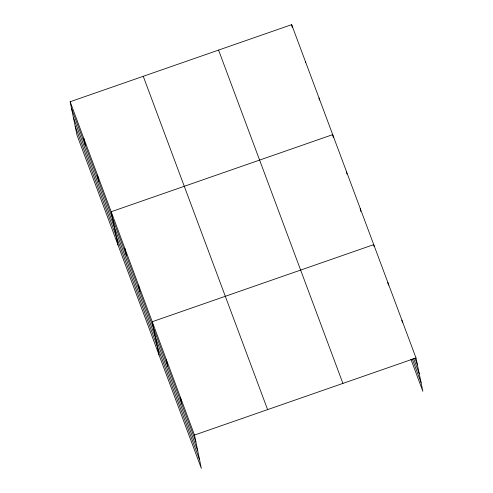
<?xml version="1.0" encoding="UTF-8"?>
<svg xmlns="http://www.w3.org/2000/svg" width="493" height="493" viewBox="0 0 493 493"><rect width="100%" height="100%" fill="white"/><g stroke="black" fill="none" stroke-linecap="round" stroke-linejoin="round"><path stroke-width="0.74" d="M70.148 101.743L194.501 435.054L201.335 468.35L76.982 135.033L70.148 101.743L291.665 24.65L416.018 357.967L422.852 391.257L410.885 359.187M194.501 435.054L416.018 357.967M415.032 358.429L417.429 364.845M413.633 358.59L419.216 373.558M412.284 359.021L421.059 382.543M218.565 50.089L342.912 383.406M143.253 76.304L267.6 409.615M71.559 108.62L195.912 441.931M73.352 117.334L197.699 450.651M75.195 126.319L199.542 459.63M401.924 320.191L402.343 322.249M387.831 282.415L388.392 285.164M374.162 246.703L373.737 244.639L152.22 321.732L159.054 355.022M360.198 208.662L360.765 211.411M346.382 171.311L346.943 174.06M333.268 137.393L332.701 134.644L111.184 211.737L118.018 245.027M319.02 97.978L319.446 100.042M305.346 61.317L305.629 62.691M291.665 24.65L292.232 27.398M180.407 397.278L181.818 404.155M166.314 359.502L167.725 366.379M138.545 285.065L139.957 291.942M124.865 248.398L126.276 255.275M97.509 175.07L98.92 181.948M83.828 138.404L85.24 145.281"/></g></svg>
